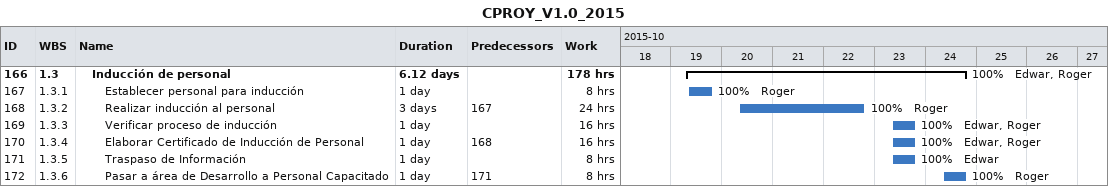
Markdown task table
CPROY_V1.0_2015

| ID | WBS | Task | Duration | Start | Finish | Predecessors | Resources | % complete | Work (h) |
|---|---|---|---|---|---|---|---|---|---|
| 166 | 1.3 | **Inducción de personal** | 6.12d | 2015-10-19 | 2015-10-24 |  | Edwar, Roger | 100 | 178 |
| 167 | 1.3.1 | Establecer personal para inducción | 1d | 2015-10-19 | 2015-10-19 |  | Roger | 100 | 8 |
| 168 | 1.3.2 | Realizar inducción al personal | 3d | 2015-10-20 | 2015-10-22 | 167 | Roger | 100 | 24 |
| 169 | 1.3.3 | Verificar proceso de inducción | 1d | 2015-10-23 | 2015-10-23 |  | Edwar, Roger | 100 | 16 |
| 170 | 1.3.4 | Elaborar Certificado de Inducción de Personal | 1d | 2015-10-23 | 2015-10-23 | 168 | Edwar, Roger | 100 | 16 |
| 171 | 1.3.5 | Traspaso de Información | 1d | 2015-10-23 | 2015-10-23 |  | Edwar | 100 | 8 |
| 172 | 1.3.6 | Pasar a área de Desarrollo a Personal Capacitado | 1d | 2015-10-24 | 2015-10-24 | 171 | Roger | 100 | 8 |
